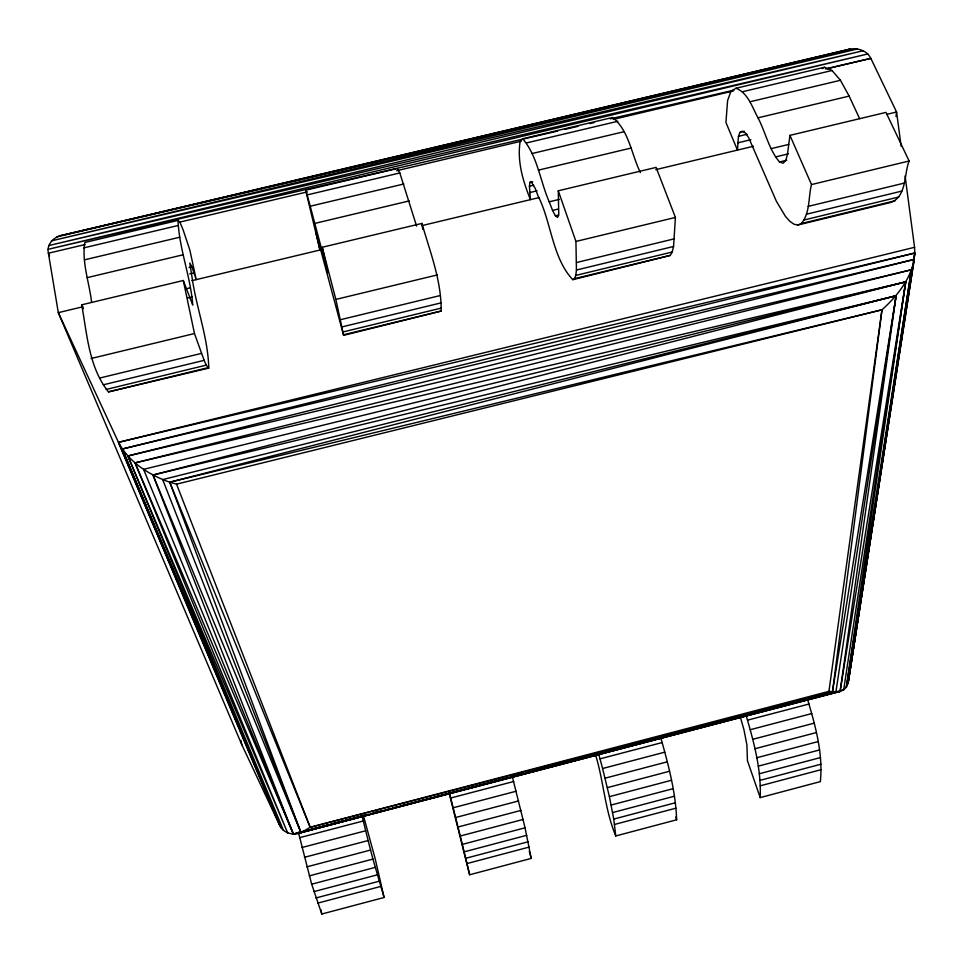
<?xml version="1.0" encoding="UTF-8"?>
<svg xmlns="http://www.w3.org/2000/svg" width="963" height="963" viewBox="0 0 963 963"><rect width="100%" height="100%" fill="white"/><g stroke="black" fill="none" stroke-linecap="round" stroke-linejoin="round"><path stroke-width="1.44" d="M740.33 717.074L743.942 729.665L746.927 745.085L747.42 760.638L760.192 797.593L820.356 781.607C823.112 753.848 815.613 726.415 807.752 700.065M178.035 220.395L179.792 221.935L183.09 229.784L189.867 250.115L196.223 279.631L191.974 266.835L189.795 263.019L192.275 278.813C196.608 308.557 208.08 337.941 208.754 368.107L108.482 391.869C88.873 367.457 87.103 334.438 81.723 304.814L183.295 280.51L192.732 305.09C190.71 276.586 179.118 249.092 178.035 220.395L84.828 242.471C81.59 262.442 89.403 282.58 91.593 302.37M760.192 797.593C761.432 769.341 753.776 741.691 745.928 714.835M572.804 279.667L574.55 278.644L575.778 275.43L576.44 270.025L575.934 241.448L558.275 190.794L656.092 167.393L675.412 217.433L673.57 246.468L672.21 252.017L670.272 255.4L572.804 279.667C552.268 258.048 551.281 221.779 538.112 196.067L535.308 188.579L531.046 181.586L529.867 182.489L529.433 186.244L530.432 199.642C523.005 181.14 516.975 161.447 520.164 141.284L522.668 138.78L612.709 117.45C629.056 130.691 631.475 154.489 640.383 172.558M735.997 88.247C748.251 93.062 752.139 107.29 758.013 117.823C765.537 132.268 768.811 149.349 779.512 161.965L783.063 163.228L785.808 160.556L787.481 154.08L789.937 135.362L885.972 112.394L909.12 161.002C903.956 173.966 906.857 196.127 891.196 202.326L797.87 224.993L794.054 224.247L789.913 221.382L785.531 216.519L776.419 201.339L748.648 137.613L745.29 132.954L742.341 131.173L740.005 132.34L738.44 136.337L737.453 150.096L725.933 122.47L727.595 100.597L730.929 91.353L735.997 88.247L824.521 67.278L832.032 70.504L840.434 80.29L849.137 96.107L859.61 118.618M343.61 335.353L335.846 299.421L322.244 247.262L421.914 223.416C430.124 252.065 441.548 280.823 441.15 311.049L343.61 335.353L316.141 232.877L319.945 250.031L191.854 280.678M905.076 175.94L914.573 247.31C916.379 272.168 899.538 294.088 881.976 309.785L832.465 691.964L300.986 832.646C293.029 835.908 282.893 833.127 279.463 824.846L241.809 744.724L58.31 312.65L48.403 253.233C46.068 242.881 56.035 235.128 65.544 234.491L850.425 49.005C858.334 47.933 867.23 50.75 870.829 58.37L896.577 112.009L901.127 146.207M895.987 116.487L896.577 112.009L886.526 114.416M371.899 813.627L840.109 691.434L896.084 295.761L162.687 479.598L300.986 832.646L840.109 691.434L843.66 689.821L846.308 687.293L905.726 281.858L152.973 475.012L300.986 832.646L310.194 827.313L828.926 691.374L881.976 309.785L169.753 482.21C149.133 474.94 128.873 462.204 118.485 442.342L58.31 312.65L82.818 306.776M797.87 224.993L801.264 223.572C810.316 212.931 808.198 197.343 811.496 184.571L789.937 135.362M901.5 339.024L848.572 680.167L846.308 687.293L911.383 269.76L127.874 455.981L283.483 830.383L122.313 449.011L914.85 253.004L913.466 261.9L914.85 253.004L118.485 442.342L279.463 824.846M901.958 336.063L912.093 270.808M912.551 267.834L913.008 264.873L912.515 267.846M869.059 543.926L869.517 540.953M870.925 532.045L871.395 529.084M875.836 500.88L876.294 497.907M876.763 494.946L877.233 491.973M877.702 489.011L878.172 486.038M878.629 483.065L879.099 480.104M882.602 457.834L883.071 454.873M883.54 451.9L884.01 448.927M884.479 445.965L884.949 442.992M885.406 440.031L885.876 437.058M886.345 434.084L886.815 431.123M887.513 426.669L887.982 423.696M888.452 420.735L888.909 417.761M889.379 414.788L889.848 411.827M890.318 408.854L890.787 405.88M891.257 402.919L891.714 399.946M892.183 396.985L892.653 394.011M893.122 391.038L893.592 388.077M894.049 385.104L894.759 380.65M895.229 377.689L895.686 374.715M896.156 371.742L896.625 368.781M897.095 365.808L897.564 362.846M898.022 359.873L898.491 356.9M898.961 353.939L901.296 339.096M901.765 336.123L903.402 325.735M903.872 322.761L904.341 319.8M904.799 316.827L905.268 313.866M905.738 310.893L912.045 270.82M822.077 68.626L824.521 67.278M838.46 52.58L850.425 49.005L56.865 236.886L857.467 48.981L51.472 240.858L863.33 50.702L48.8 245.565L867.807 53.952L48.15 249.297L557.565 131.076M306.439 830.648L293.378 834.114L135.061 462.89L911.383 269.76L847.958 684.007L914.188 259.408L122.313 449.011L281.208 827.843L118.485 442.342L914.573 247.31M309.34 829.877L328.214 824.858M331.116 824.087L342.72 821.006M345.621 820.235L349.978 819.08M352.879 818.309L357.237 817.154M360.138 816.383L364.496 815.228M374.655 812.531L379.001 811.376M298.349 832.152L311.675 884.203L321.811 914.019L384.105 897.48L375.209 858.888L363.484 815.854M449.203 793.392L469.643 874.765L531.215 858.406L525.052 827.795L512.196 776.106M595.616 755.004C603.777 781.739 604.872 809.919 615.766 835.956L676.628 819.79C675.713 792.068 668.406 765.091 661.027 738.537M309.304 875.873L372.922 859.08L384.105 897.48M469.643 874.765L460.254 836.028L523.114 819.441M615.766 835.956L613.744 819.092L609.41 796.666L671.524 780.259M756.81 757.749L818.201 741.546M311.675 884.203L375.161 867.41M462.312 844.382L525.052 827.795M611.18 805.032L673.185 788.649M758.302 766.151L819.573 749.948M313.902 891.618L377.231 874.861M464.154 851.858L526.737 835.294M612.637 812.567L674.473 796.196M759.374 773.734L820.5 757.556M315.948 897.973L379.073 881.253M465.719 858.298L528.097 841.782M613.744 819.092L675.388 802.757M760.024 780.343L820.958 764.201M317.754 903.138L380.65 886.466M466.983 863.57L529.144 847.091M614.466 824.472L675.894 808.186M760.228 785.82L820.945 769.726M306.451 830.684L293.378 834.114L143.583 469.354L905.726 281.858L843.66 689.821L834.945 692.108M309.352 829.925L328.227 824.978M331.128 824.208L368.877 814.313L293.378 834.114L152.973 475.012L896.084 295.761L835.872 692.084L300.986 832.646L169.753 482.21L896.084 295.761L832.465 691.964L310.194 827.313L169.753 482.21L176.542 484.16L881.976 309.785M371.778 813.554L383.394 810.509M386.307 809.751L390.653 808.607M393.566 807.849L397.912 806.705M400.825 805.935L431.316 797.942M434.217 797.183L445.833 794.138M448.734 793.38L460.35 790.334M463.251 789.564L471.966 787.289M474.867 786.518L486.484 783.473M489.385 782.714L508.259 777.767M511.172 777.009L522.777 773.963M525.69 773.205L548.922 767.114M551.823 766.343L563.439 763.298M566.34 762.54L570.698 761.396M573.599 760.638L577.956 759.494M580.858 758.736L589.573 756.449M592.474 755.69L611.349 750.743M614.25 749.972L625.866 746.927M628.767 746.169L633.124 745.025M636.037 744.267L640.383 743.123M643.296 742.365L651.999 740.078M654.912 739.319L666.516 736.274M669.429 735.515L673.787 734.372M676.688 733.601L681.046 732.47M683.947 731.699L688.304 730.556M691.205 729.798L702.821 726.752M705.723 725.994L714.438 723.707M717.339 722.948L728.955 719.903M731.856 719.144L743.472 716.099M746.373 715.328L750.731 714.185M760.902 711.525L765.248 710.381M772.507 708.479L791.393 703.532M794.294 702.773L805.911 699.728M808.812 698.957L813.169 697.826M816.07 697.056L820.428 695.912M823.329 695.154L827.686 694.01M299.601 837.678L363.292 820.97L361.98 815.48M460.254 836.028L450.708 798.026L513.628 781.523M598.505 753.475L600.009 758.856L662.195 742.545M747.565 720.155L809.016 704.025M301.949 847.512L365.687 830.768L363.292 820.97M453.176 807.776L516.144 791.237M609.41 796.666L602.597 768.522L664.831 752.163M750.261 729.713L811.761 713.559M304.392 857.323L368.131 840.543L365.687 830.768M455.619 817.515L518.612 800.939M605.065 778.188L667.311 761.805M752.741 739.319L814.253 723.141M306.86 866.844L370.562 850.052L368.131 840.543M458.003 827.012L520.947 810.413M607.352 787.638L669.55 771.255M754.944 748.745L816.419 732.542M103.318 384.803L204.144 360.343L206.238 365.146L208.754 368.107M342.094 326.878L441.042 302.876M576.44 270.025L673.57 246.468M806.476 214.219L901.837 191.083M106.171 389.449L206.238 365.146M343.153 331.91L441.379 308.064M575.778 275.43L672.21 252.017M804.153 219.973L898.84 196.982M108.482 391.869L207.779 367.746M343.659 334.739L441.15 311.049M574.55 278.644L670.272 255.4M801.264 223.572L895.265 200.737M91.124 358.501L194.478 333.547L204.144 360.343M335.846 299.421L437.238 274.937M575.934 241.448L675.412 217.433M811.496 184.571L909.12 161.002M99.971 377.978L201.544 353.373M340.481 319.704L440.151 295.557M576.5 262.526L674.329 238.824M808.162 206.395L904.185 183.126M189.073 267.521L191.974 266.835M529.433 186.244L533.779 185.209M738.44 136.337L747.107 134.266M189.711 273.853L194.032 272.818M529.77 192.564L537.077 190.806M737.718 142.849L750.887 139.707M421.806 225.643L539.172 197.559M655.743 169.657L753.475 146.268M185.955 288.864L190.301 287.817M522.668 138.78C537.691 156.187 540.123 181.237 549.247 201.809L559.334 199.389M771.243 148.615L788.769 144.414M187.725 297.988L192.094 296.941M549.247 201.809L552.557 210.44L558.347 209.043M775.456 156.945L788.456 153.827M552.557 210.44L555.398 215.808L558.311 215.11M779.512 161.965L786.771 160.219M83.685 247.9L178.011 225.535M399.826 172.955L397.25 168.477L305.644 190.18L307.137 194.935L399.826 172.955L416.594 226.1M526.701 142.885L617.789 121.29M742.497 91.726L832.032 70.504M84.467 259.854L179.78 237.211M307.137 194.935L310.242 206.226L403.882 183.981M532.058 153.538L624.06 131.69M750.021 101.765L840.434 80.29M87.176 277.645L183.271 254.75M310.242 206.226L314.781 223.416L409.167 200.93M538.353 170.15L631.078 148.061M758.013 117.823L849.137 96.107M529.867 182.489L532.78 181.802M740.005 132.34L744.375 131.305M730.929 91.353L733.842 90.666M84.985 244.566L48.403 253.233L49.558 256.014M180.105 222.032L307.426 191.866M396.696 170.716L521.079 141.236M613.275 119.4L731.808 91.316M826.928 68.782L870.829 58.37L825.46 68.903M65.544 234.491L264.693 187.821M267.63 187.135L301.311 179.238M304.236 178.552L346.704 168.609M349.629 167.923L362.81 164.829M370.129 163.12L383.31 160.027M395.023 157.282L399.416 156.247M415.535 152.479L419.928 151.444M459.459 142.187L465.322 140.815M497.534 133.255L501.928 132.232M564.884 129.379L578.065 126.322M589.777 123.601L594.171 122.578M610.265 118.846L733.228 90.305M828.926 691.374L835.872 692.084L840.109 691.434L905.726 281.858L135.061 462.89L287.684 833.031L127.874 455.981L914.188 259.408L848.572 680.167L848.367 677.41M555.398 215.808L557.541 217.433L558.781 215.086L558.275 190.794M81.723 304.814L83.444 308.702M176.542 484.16L310.194 827.313M675.749 817.021L676.628 819.79M529.289 851.376L531.215 858.406M600.009 758.856L602.597 768.522M370.562 850.052L372.922 859.08M314.781 223.416L327.877 272.613L322.244 247.262M319.945 250.031L305.644 190.18M449.324 792.585L450.708 798.026M320.884 909.71L321.811 914.019M183.295 280.51L194.478 333.547M240.931 740.342L241.809 744.724M421.914 223.416L422.781 229.338"/></g></svg>
